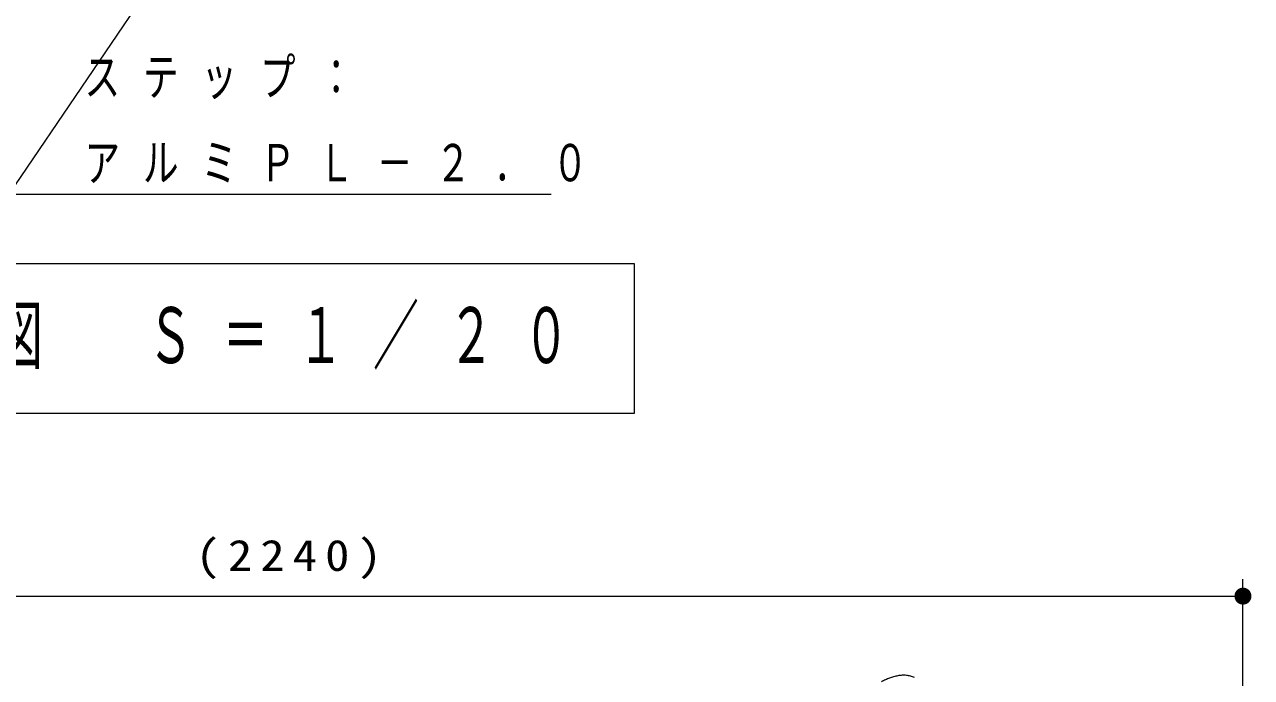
# Model space of a CAD drawing. Units: millimetres on the paper. Extents: x -365 to 0, y 0 to 257.
# Drawn here: x -300.7 to -228.5, y 171.2 to 209.7 of the extents above; entities that cross this region are included whole.
import ezdxf

# ---------------------------------------------------------------- set-up
doc = ezdxf.new("R2010")
doc.units = ezdxf.units.MM
doc.linetypes.add('USER1', pattern=[4.5, 2.5, -2])
doc.layers.add('1_20', color=7, linetype='Continuous', lineweight=25)
doc.styles.add('ＭＳ ゴシック', font='')
doc.styles.get('ＭＳ ゴシック').set_extended_font_data('MS Gothic')

# ---------------------------------------------------------------- blocks, each defined once
blk = doc.blocks.new('filled_dot')
at = {"color": 0, "linetype": 'Continuous', "lineweight": -2, "const_width": 1.25}
blk.add_lwpolyline([(-0.625, 0, 1), (0.625, 0, 1)], format="xyb", close=True, dxfattribs=at)

msp = doc.modelspace()

# ---------------------------------------------------------------- linework, layer by layer
at = {"layer": '1_20', "lineweight": 13}
for p, q in [((-264.81, 195.58), (-312.61, 195.58)), ((-264.81, 186.78), (-264.81, 195.58)), ((-312.61, 186.78), (-264.81, 186.78)), ((-228.987, 156.857), (-228.987, 176.994)), ((-340.895, 175.994), (-228.987, 175.994))]:
    msp.add_line(p, q, dxfattribs=at)
msp.add_lwpolyline([(-292.429, 213.294), (-301.665, 199.68), (-269.712, 199.68)], dxfattribs=at)
at = {"layer": '1_20', "color": 2, "linetype": 'USER1', "lineweight": 13}
for centre, radius, start, end in [((-248.56, 167.698), 3.678, 101.69719, 117.7837), ((-248.97, 169.678), 1.655, 67.01814, 101.69719)]:
    msp.add_arc(centre, radius, start, end, dxfattribs=at)

# ---------------------------------------------------------------- block references
at = {"layer": '1_20', "lineweight": 13, "xscale": 0.4, "yscale": 0.4, "rotation": 180}
msp.add_blockref('filled_dot', (-228.987, 175.994), dxfattribs=at)

# ---------------------------------------------------------------- texts
at = {"layer": '1_20', "style": 'ＭＳ ゴシック'}
for s, insert, char_height, attachment_point in [('\\T1.64;\\W0.7;ステップ：', (-297.203, 206.48), 2.199, 4), ('\\T1.64;\\W0.7;アルミＰＬ－２．０', (-297.203, 201.48), 2.199, 4), ('\\T1.64;\\W0.6;平面図\u3000Ｓ＝１／２０', (-311.21, 191.18), 3.299, 4), ('\\T1.33;\\W1.15;(2240)', (-284.941, 176.994), 1.833, 8)]:
    msp.add_mtext(s, dxfattribs=dict(at, insert=insert, char_height=char_height, attachment_point=attachment_point))

doc.saveas('drawing.dxf')
